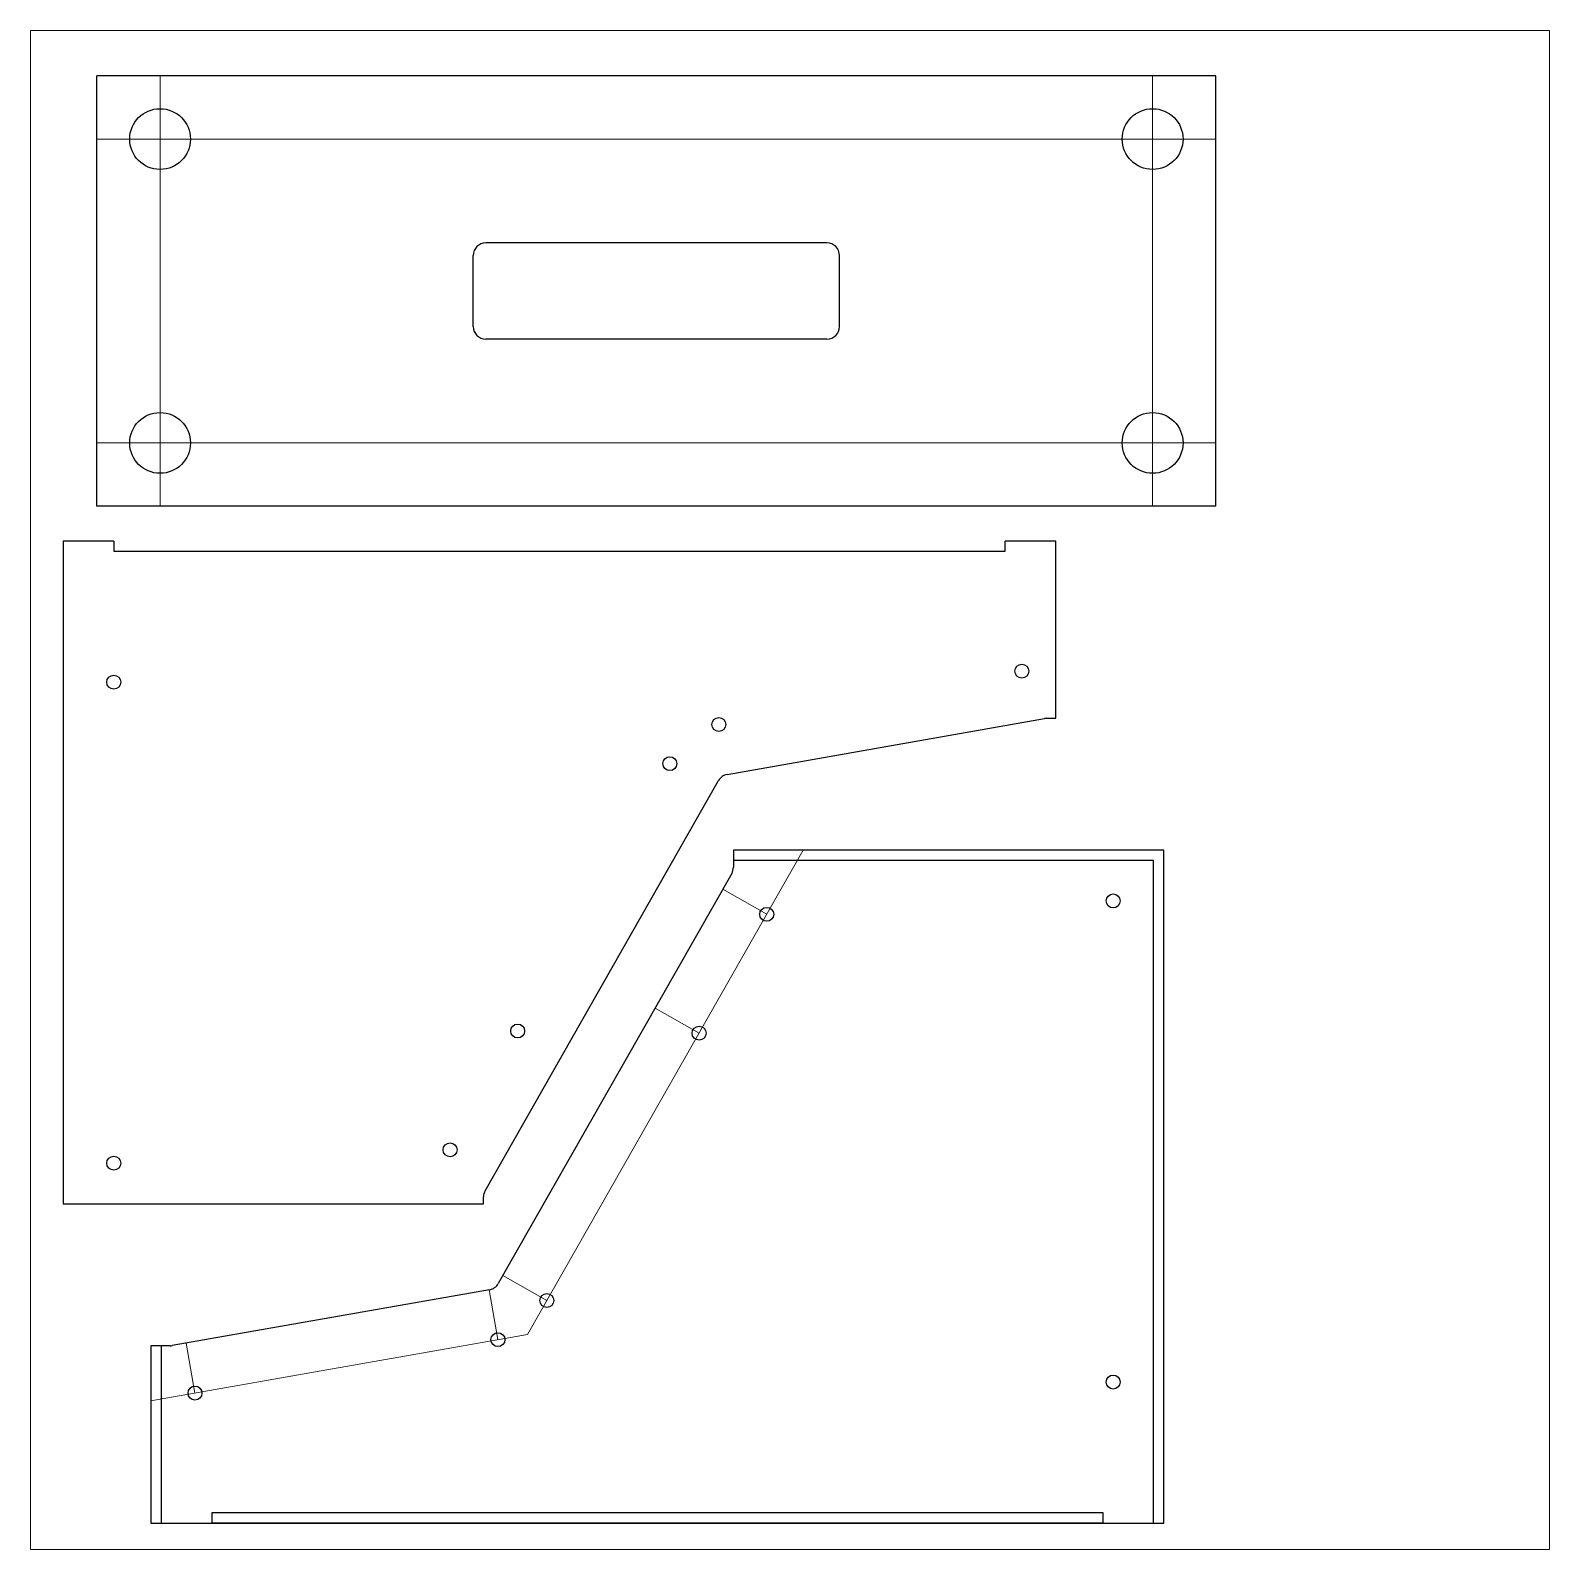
# Model space of a CAD drawing. Header units: millimetres. Extents: x 0 to 600, y 0 to 600.
import ezdxf

# ---------------------------------------------------------------- set-up
doc = ezdxf.new("R2010")
doc.units = ezdxf.units.MM
doc.layers.add('Construction', color=2, linetype='Continuous', lineweight=0)
doc.layers.add('innersheet', color=3, linetype='Continuous')

msp = doc.modelspace()

# ---------------------------------------------------------------- linework, layer by layer
at = {"linetype": 'ByBlock'}
for p, q in [((468.215325, 582.07233), (26.215325, 582.07233)), ((26.215325, 412.07233), (26.215325, 582.07233)), ((468.215325, 412.07233), (468.215325, 582.07233)), ((314.548658, 516.07233), (179.881992, 516.07233)), ((174.881992, 483.07233), (174.881992, 511.07233)), ((319.548658, 483.07233), (319.548658, 511.07233)), ((314.548658, 478.07233), (179.881992, 478.07233)), ((468.215325, 412.07233), (26.215325, 412.07233)), ((12.922376, 398.305395), (12.922376, 136.598758)), ((32.922376, 398.305395), (12.922376, 398.305395)), ((32.922376, 398.305395), (32.922376, 394.305395)), ((384.922376, 394.305395), (384.922376, 398.305395)), ((404.922376, 398.305395), (384.922376, 398.305395)), ((404.922376, 328.305395), (404.922376, 398.305395)), ((32.922376, 394.305395), (384.922376, 394.305395)), ((275.212151, 306.13929), (400.491578, 328.229433)), ((401.359819, 328.305395), (404.922376, 328.305395)), ((179.576787, 141.748686), (271.734803, 303.688278)), ((277.622027, 276.181959), (277.622027, 269.505057)), ((447.622027, 276.181959), (277.622027, 276.181959)), ((447.622027, 10.475322), (447.622027, 276.181959)), ((276.967616, 267.032031), (184.809599, 105.092439)), ((178.922376, 136.598758), (178.922376, 139.27566)), ((12.922376, 136.598758), (178.922376, 136.598758)), ((181.332252, 102.641426), (56.052825, 80.551283)), ((55.184584, 80.475322), (47.622027, 80.475322)), ((47.622027, 80.475322), (47.622027, 10.475322)), ((47.622027, 10.475322), (447.622027, 10.475322))]:
    msp.add_line(p, q, dxfattribs=at)
for centre in [(51.215325, 557.07233), (443.215325, 557.07233), (51.215325, 437.07233), (443.215325, 437.07233)]:
    msp.add_circle(centre, 12)
for centre in [(391.540566, 346.959661), (32.922376, 342.598758), (271.886424, 325.861407), (252.547382, 310.408529), (427.622027, 256.181959), (290.800237, 250.902354), (192.452848, 204.810722), (264.091555, 203.969995), (165.744166, 157.878363), (32.922376, 152.598758), (203.997021, 98.372188), (184.657979, 82.91931), (427.622027, 66.181959), (65.003837, 61.821056)]:
    msp.add_circle(centre, 2.75, dxfattribs=at)
for centre, start, end in [((179.881992, 511.07233), 90, 180), ((314.548658, 511.07233), 0, 90), ((179.881992, 483.07233), 180, 270), ((314.548658, 483.07233), 270, 0), ((401.359819, 323.305395), 90, 100), ((276.080392, 301.215252), 100, 150.356278), ((272.622027, 269.505057), 330.356278, 0), ((183.922376, 139.27566), 150.356278, 180), ((180.464011, 107.565465), 280, 330.356278), ((55.184584, 85.475322), 270, 280)]:
    msp.add_arc(centre, 5, start, end, dxfattribs=at)
at = {"layer": 'Construction', "linetype": 'ByBlock'}
for p, q in [((51.215325, 412.07233), (51.215325, 582.07233)), ((443.215325, 412.07233), (443.215325, 582.07233)), ((468.215325, 557.07233), (26.215325, 557.07233)), ((468.215325, 437.07233), (26.215325, 437.07233)), ((305.186579, 276.181959), (196.379128, 84.986065)), ((273.417882, 260.794458), (290.800237, 250.902354)), ((246.7092, 213.862099), (264.091555, 203.969995)), ((186.614666, 108.264292), (203.997021, 98.372188)), ((181.185015, 102.615465), (184.657979, 82.91931)), ((196.379128, 84.986065), (47.622027, 58.756174)), ((61.530873, 81.517211), (65.003837, 61.821056))]:
    msp.add_line(p, q, dxfattribs=at)
msp.add_lwpolyline([(0, 0), (600, 0), (600, 600), (0, 600)], close=True, dxfattribs=at)
at = {"layer": 'innersheet', "linetype": 'ByBlock'}
for p, q in [((443.622027, 272.181959), (277.622027, 272.181959)), ((443.622027, 10.475322), (443.622027, 272.181959)), ((51.622027, 80.475322), (51.622027, 10.475322)), ((71.622027, 14.475322), (71.622027, 10.475322)), ((423.622027, 14.475322), (71.622027, 14.475322)), ((423.622027, 10.475322), (423.622027, 14.475322)), ((423.622027, 10.475322), (71.622027, 10.475322))]:
    msp.add_line(p, q, dxfattribs=at)

doc.saveas('drawing.dxf')
